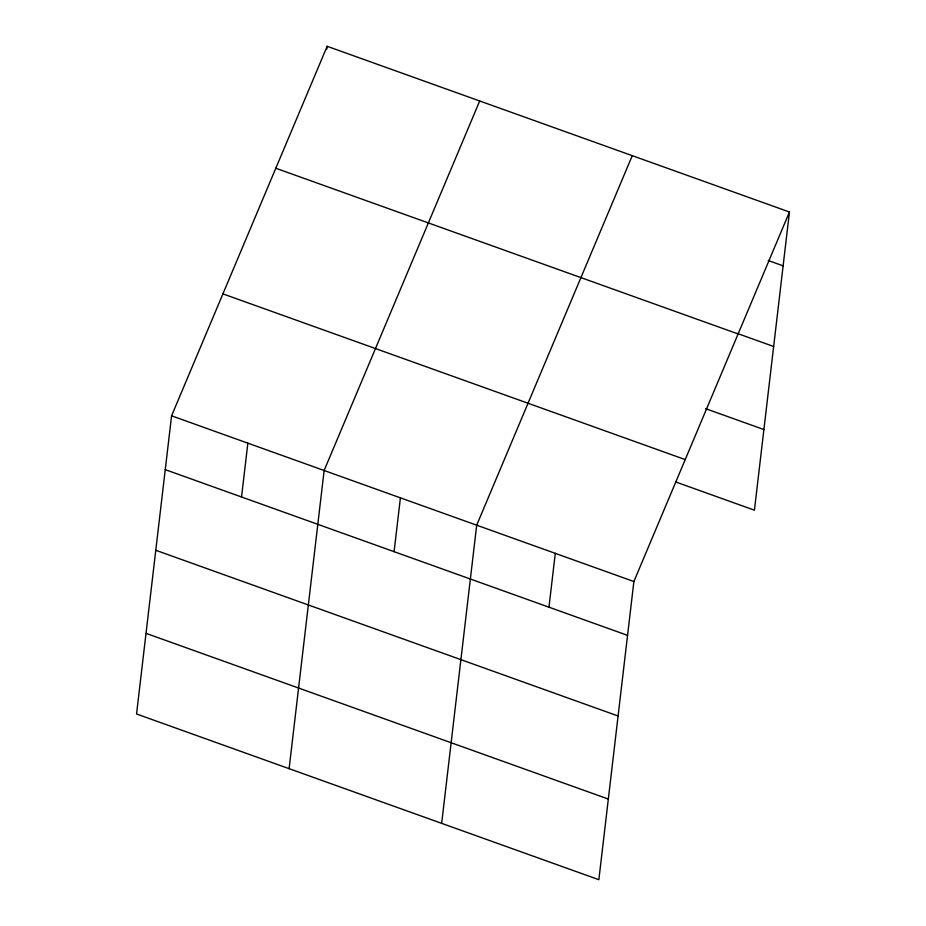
<?xml version="1.0" encoding="UTF-8"?>
<svg xmlns="http://www.w3.org/2000/svg" width="926" height="926" viewBox="0 0 926 926"><rect width="100%" height="100%" fill="white"/><g stroke="black" fill="none" stroke-linecap="round" stroke-linejoin="round"><path stroke-width="1.39" d="M171.576 415.82L136.55 713.992L598.856 879.7L633.882 581.528L789.45 212.008L327.144 46.3L171.576 415.82L633.882 581.528M241.536 496.984L247.855 443.16M326.82 49.136L327.144 46.3M289.109 768.673L324.135 470.501L479.703 100.98M394.094 551.676L400.414 497.841M441.667 823.353L476.693 525.192L632.261 155.672M548.968 607.19L555.287 553.354M789.45 212.008L754.424 510.18L675.83 482.006M768.221 260.495L783.13 265.843M737.073 333.36L773.65 346.474M275.809 168.243L738.115 333.95M705.624 408.667L763.892 429.548M222.923 293.878L685.217 459.585M165.256 469.644L627.55 635.363M155.788 550.275L618.082 715.995M146.019 633.349L608.324 799.069"/></g></svg>
